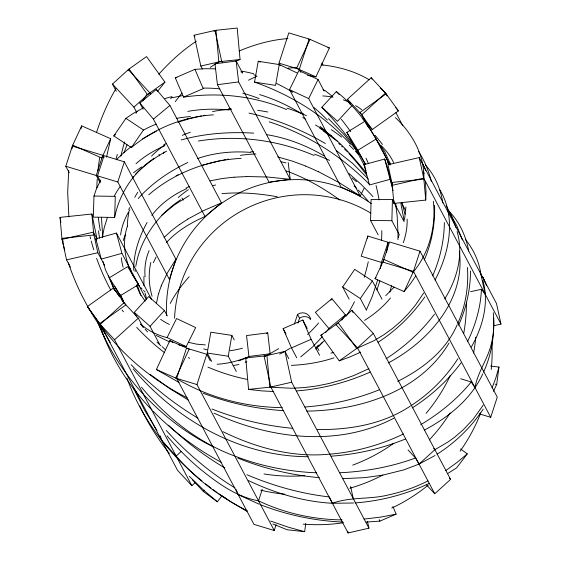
<?xml version="1.0" encoding="UTF-8"?>
<svg xmlns="http://www.w3.org/2000/svg" width="561" height="561" viewBox="0 0 561 561"><rect width="100%" height="100%" fill="white"/><g stroke="black" fill="none" stroke-linecap="round" stroke-linejoin="round"><path stroke-width="0.84" d="M423.85 179.106L391.985 182.458L393.892 203.426L425.757 200.074L423.85 179.106C424.74 155.509 412.3 133.308 395.365 117.628M470.504 270.984C470.462 289.672 466.212 308.291 458.547 325.317M444.354 222.514C444.186 240.872 439.971 259.105 432.622 275.9M378.205 234.947L370.548 220.494L371.109 199.4L392.434 199.604L404.116 221.672M399.523 235.15L391.873 220.697L392.434 199.604M405.919 207.009L404.607 219.253M100.721 180.06L96.317 189.162L93.982 196.055L93.315 217.142L114.633 217.444C119.332 193.552 133.665 171.729 154.065 158.342M114.633 217.444L115.3 196.357L93.982 196.055M470.532 291.692L481.422 289.294C480.707 307.393 475.483 325.107 467.657 341.369M425.757 200.074L426.03 191.617L425.329 181.687M393.892 203.426L394.074 200.789M143.946 276.489L143.925 285.535M68.715 170.6L67.685 192.248L68.884 216.932M493.477 391.389L496.723 384.369L498.967 367.055L490.616 366.088M367.532 238.278L367.827 236.048L388.1 242.282L386.578 252.387M135.811 266.23C140.243 239.056 157.879 214.695 180.656 199.751M272.849 523.981L287.169 529.752L304.644 531.688L305.759 523.406M120.587 234.968C121.716 225.978 125.18 217.395 129.928 209.723M102.291 237.717L104.248 227.591L107.431 217.338M156.4 303.459L158.532 293.585M388.1 242.282L381.452 262.429L380.344 268.579M211.658 361.403L207.226 353.037L210.824 332.189L231.847 335.394L234.267 339.959M236.314 371.459L228.257 356.235L231.847 335.394M350.401 144.275C324.728 115.44 290.766 94.879 254.54 82.102L258.235 61.275L279.245 64.571L297.028 72.916M279.245 64.571L275.549 85.405L254.54 82.102M106.52 157.178L110.706 138.707L81.682 125.881L72.706 145.159L71.906 148.931M80.938 128.848L81.682 125.881M498.967 367.055L495.728 378.289L492.06 387.946M391.564 285.703L389.881 292.092M377.679 279.925L372.42 296.054L366.298 310.093M116.176 158.539L117.319 154.422M127.368 226.272C121.148 244.673 125.734 265.192 136.302 281.068M379.888 280.886L376.943 289.953M69.255 172.809L65.791 166.266L72.341 146.091L102.789 155.299L104.023 157.613M100.089 182.739L96.24 175.474L102.789 155.299M97.509 175.859L104.058 155.685L124.36 161.82L175.93 259.224L169.387 279.399L117.81 181.995L97.509 175.859L100.735 181.946M117.81 181.995L124.36 161.82M276.103 524.78L274.245 530.503L253.944 524.367L176.673 378.416L186.49 348.157L206.792 354.293L210.256 360.828M280.142 65.342L278.985 63.162L288.81 32.896L309.111 39.032L299.286 69.298L300.906 72.39M274.245 530.503L196.967 384.551L206.792 354.293M294.392 324.111L297.533 314.426A8.569 8.401 -27.9 0 1 310.528 318.353L310.773 318.823M297.961 323.045L299.532 318.199L297.533 314.426M310.135 319.56L310.528 318.353M342.077 519.907C313.311 519.528 284.532 513.266 258.537 500.833L262.253 489.381M413.443 271.356L419.993 251.181L389.537 241.973L382.988 262.155L413.443 271.356L490.721 417.307L497.263 397.132L419.993 251.181M367.827 236.048L361.186 256.195L381.452 262.429M96.534 132.368C101.52 117.158 107.866 102.361 115.952 88.54M123.988 152.753L127.017 144.822M161.182 285.851L167.529 272.66L175.93 259.224M424.235 259.967C431.753 242.871 435.182 224.049 434.586 205.403M457.762 323.409C465.581 305.941 468.786 286.503 467.418 267.443M153.321 262.73L156.056 257.064M483.484 372.287C491.24 355.288 494.599 336.383 493.547 317.743M110.706 138.707L101.73 157.985L72.706 145.159M179.057 382.497L156.379 369.524L169.836 340.604L189.19 349.152L175.726 378.072C207.682 397.447 245.038 407.125 282.288 407.651M310.051 39.382L296.587 68.295L315.941 76.85L329.398 47.93L310.051 39.382L308.536 39.172M415.862 275.816L410.315 283.908L404.102 291.573L375.071 278.747L384.047 259.47L413.071 272.295C429.347 252.745 436.206 226.371 433.337 201.266M404.102 291.573L413.071 272.295M457.194 324.707C445.974 350.877 422.503 368.942 397.714 381.354M482.783 373.808C471.282 399.088 448.541 417.188 424.565 430.021M364.019 188.377L360.267 196.02L341.109 187.072L289.532 89.669L298.901 70.567L318.066 79.515L324.111 90.931M318.339 171.61L339.419 182.816L360.267 196.02L308.697 98.61L318.066 79.515M140.615 324.139C148.188 330.674 157.368 335.296 167.101 337.596L176.561 318.536L195.677 327.575L186.217 346.628L178.952 344.973M435.013 280.058C449.431 252.941 456.598 217.289 439.684 189.562M471.289 347.098C482.586 327.259 489.325 303.242 482.916 280.675M163.356 153.356L164.142 151.996M147.08 222.507C138.995 237.058 133.462 253.495 133.714 270.276M444.768 298.866C457.047 279.006 463.863 254.589 457.096 231.539M423.695 293.01L415.652 304.84L408.408 313.599L400.687 321.467L392.42 328.571L383.507 334.994L373.963 340.695L356.691 348.451L339.244 360.87L320.836 335.303L338.283 322.884L356.691 348.451M483.231 405.126L473.267 419.081L463.014 430.014L454.396 437.384L448.218 441.865L434.873 449.691L419.046 464.094L403.808 469.88L382.854 475.104L364.797 477.635L342.54 478.68M449.081 343.002C420.161 391.571 360.295 410.484 306.699 411.115M457.895 358.703C445.778 377.49 429.649 393.689 410.834 405.764M349.138 299.153L342.687 286.973L354.692 269.343L372.329 280.914L381.999 299.181M366.368 309.96L360.323 298.55L372.329 280.914M483.224 409.13C471.198 427.159 455.364 442.622 437.061 454.228M213.432 114.851C183.489 116.576 154.401 128.406 131.386 147.578L113.813 135.923L125.895 118.343L133.266 113.392L143.42 107.88M131.386 147.578L143.476 130.005L125.895 118.343M330.955 300.142L331.923 298.747L345.38 314.882L341.691 320.093M424.838 296.874C412.356 314.847 396.417 330.436 378.023 342.301M221.448 496.436L217.338 501.786L203.327 491.457L204.344 490.111M345.38 314.882L328.83 328.466L325.639 332.645M128.069 70.342L129.086 69.003L146.533 56.584L164.941 82.144L157.634 91.296M460.96 362.953C447.699 380.8 430.967 395.975 412.23 407.896M434.466 314.223C421.164 331.789 404.614 346.838 386.101 358.76M151.807 215.41C160.734 203.51 173.23 194.674 186.715 188.629M460.581 448.912L467.264 453.884L456.577 467.909L447.503 473.659M493.266 312.722C494.374 323.031 493.813 333.529 491.387 343.613C487.958 359.089 477.684 371.852 475.006 387.637L471.191 381.999C457.159 399.194 439.663 413.373 420.659 424.733M186.511 119.809L187.514 118.63M170.663 98.673L172.143 96.941M375.071 278.747L376.087 277.576M322.337 336.677L312.905 346.642L300.703 356.943M138.216 198.538C151.94 183.145 169.345 171.35 187.865 162.466M394.138 287.134L385.737 295.661M322.575 342.133L318.921 346.074M158.833 74.192C169.969 61.752 182.423 50.413 196.357 41.177M136.709 316.937L134.289 312.372L148.679 296.566L164.422 310.535L167.241 315.857M159.303 343.837L150.032 326.334L164.422 310.535M365.548 164.275C353.703 143.371 338.571 124.472 321.839 107.284L336.305 91.548C356.34 106.962 371.08 128.048 382.329 150.446M351.978 105.58L337.519 121.323L321.839 107.284M132.487 177.395L133.504 176.308M166.308 242.689C176.883 231.02 190.67 222.78 204.996 216.532L221.476 202.879L169.906 105.475L156.365 89.402L139.885 103.056L143.104 109.15M324.84 340.155L315.738 348.991M116.246 159.78L124.5 152.059L131.211 146.659M164.071 237.513L171.189 230.901L179.19 224.688M135.594 174.169C144.745 165.046 155.201 157.192 166.631 151.154M116.323 91.31L112.473 84.045L128.301 69.641L149.759 92.74L150.579 94.29M136.632 112.235L133.939 107.144L149.759 92.74M195.698 482.215L191.848 485.721L177.542 470.314L100.265 324.37L123.995 302.758L138.308 318.164L143.307 327.61M350.169 104.374L347.476 99.29L371.207 77.677L385.512 93.084L387.055 95.987M191.848 485.721L114.57 339.77L138.308 318.164M368.64 127.81L361.782 114.689L385.512 93.084M247.254 510.776C220.34 497.327 195.74 478.947 176.14 456.051L181.273 451.381M351.845 310.303L336.018 324.707L357.483 347.813L434.761 493.764L450.581 479.36L373.303 333.409L351.845 310.303L352.995 312.484M357.483 347.813L373.303 333.409M161.456 215.438L174.569 204.8L189.253 195.558M148.679 194.849C174.198 172.774 207.619 160.173 241.174 158.349M467.264 453.884L456.92 462.545L445.813 470.525M136.021 163.721C144.5 156.105 154.408 150.208 164.857 145.72M204.996 216.532L153.419 119.128L169.906 105.475M331.923 298.747L315.373 312.33L328.83 328.466M113.813 135.923L115.503 134.563M164.941 82.144L147.494 94.564L129.086 69.003M87.362 306.558L113.532 287.926L125.804 304.967L99.634 323.599L87.362 306.558L101.296 325.808M386.143 93.855L359.973 112.481L372.245 129.528L398.415 110.896L386.143 93.855L380.435 88.063M278.642 348.69L266.84 355.499M364.952 166.666L346.824 132.424L365.064 121.19L376.115 139.044L389.818 164.913M365.534 164.731L357.876 150.271L376.115 139.044M142.529 138.862L156.414 131.113M410.126 406.227C382.812 424.418 349.573 429.908 317.358 429.558M435.048 455.483L419.046 464.094L415.519 458L408.05 449.908M120.306 295.689L109.339 277.786L127.635 266.643L138.602 284.546L120.306 295.689L114.689 286.082M187.704 219.085L203.699 210.536L221.476 202.879M388.191 362.953C428.478 341.684 465.819 299.833 459.326 251.181M368.956 368.626L353.879 375.505L341.481 379.993L329.174 383.458L316.804 385.975L304.209 387.588L291.425 388.254L269.82 387.167L248.572 389.404L245.718 357.946L266.966 355.709L269.82 387.167M427.896 480.952C415.428 487.243 402.167 491.962 388.521 494.921C369.994 499.627 350.534 496.639 332.385 503.28C303.213 501.709 274.771 493.077 248.488 480.602M176.126 175.761L178.202 174.759M360.702 352.112L350.155 356.845L339.244 360.87M266.44 333.486L267.744 332.869L270.122 353.781L264.624 356.284M393.829 418.233C337.715 447.594 269.659 438.744 214.057 413.155M429.488 483.273C406.178 494.374 380.786 501.057 355.036 502.908M403.59 433.912C380.372 445.139 355.085 452.159 329.356 454.172M213.986 31.213L215.957 30.287L237.205 28.05L240.059 59.508L235.396 61.458M366.123 522.074L379.881 521.127L396.143 514.149L392.924 506.499M296.727 357.778L291.489 347.883L283.144 328.613L302.779 320.036L307.211 328.409M291.489 347.883L311.124 339.307L319.581 355.288M370.218 372.048C347.007 382.434 322.035 388.955 296.664 390.933M286.622 109.605C254.336 95.763 218.187 92.088 183.545 97.123L175.291 77.818L194.962 69.333L205.452 68.708L215.522 68.828M183.545 97.123L203.215 88.638L194.962 69.333M239.154 51.002C254.645 44.487 271.061 39.831 287.877 38.59M270.122 353.781L248.923 356.48C238.867 360.863 228.075 363.598 217.121 364.257M405.54 438.947C381.908 448.646 356.691 454.403 331.221 456.156M379.517 389.678C355.772 399.285 330.513 405.091 304.974 407.005M415.519 458C391.255 466.92 365.527 471.563 339.735 472.748M177.921 122.193L189.709 118.623L201.462 115.903M197.416 158.616C214.519 152.606 232.934 150.944 250.935 152.424M320.836 335.303L322.224 334.84M202.507 165.2L219.484 160.776M138.027 283.789L121.912 253.348L101.296 259.091L95.826 238.804L116.443 233.053L151.498 299.258M181.203 139.948C204.73 133.427 229.421 131.667 253.733 133.139M393.044 190.467L390.084 179.338L369.44 184.99L364.068 164.675L384.713 159.022L388.38 170.832L392.265 186.189M212.829 185.698L215.62 184.99M330.913 353.15L333.753 352.469M172.388 97.719L182.823 95.538M202.367 68.947L200.824 66.037L194.106 35.224L214.961 30.448L215.733 31.907M200.824 66.037L221.679 61.261L222.5 62.811M70.406 267.141L66.556 259.869L62.075 239.33L93.357 232.17L97.067 239.084M500.98 324.069L496.499 303.529L419.221 157.578L387.939 164.738L392.42 185.284L423.702 178.118L500.98 324.069L493.371 325.815M66.556 259.869L97.838 252.709L104.514 265.178M288.803 358.682L284.953 351.41L264.098 356.186L270.816 386.999L348.093 532.95L368.949 528.174L367.455 521.33M270.816 386.999L291.671 382.223L368.949 528.174M210.144 180.859L221.847 178.594L234.063 177.143M396.143 514.149L381.01 517.046L364.012 519.107M220.873 160.495L222.268 160.215M239 364.475L233.18 365.583M223.664 159.941L225.76 159.562M198.426 141.035C237.282 134.626 278.081 139.892 314.174 155.495M203.552 115.496L204.954 115.243M187.83 111.38C201.371 108.939 215.249 108.645 228.93 109.97M227.163 159.317L228.572 159.086M242.59 73.182L236.146 61.009L214.961 63.807L217.437 84.711L269.007 182.115L290.198 179.317L288.214 162.592M217.437 84.711L238.621 81.913L290.198 179.317L267.772 177.038L246.293 176.498M175.291 77.818L176.996 77.593M267.744 332.869L246.545 335.569L248.923 356.48M240.059 59.508L218.818 61.738L215.957 30.287M64.697 250.213L61.927 238.348L60.02 217.373L91.892 214.022L96.906 238.418M61.927 238.348L93.792 234.996L91.892 214.022M328.571 454.242C292 457.65 255.641 447.664 223.019 431.697M353.521 503L332.385 503.28L329.721 497.754M370.548 220.494L391.873 220.697M273.34 391.508L261.664 390.877L248.572 389.404M308.424 456.703C240.234 456.696 176.392 420.217 133.167 368.914M205.354 344.903L196.68 344.159L188.496 342.343M316.355 472.79C288.627 471.696 261.026 466.219 235.129 456.198M343.101 522.081C314.987 520.881 287.064 515.096 260.851 504.865M283.698 410.659C256.146 408.941 228.818 403.128 203.047 393.184M319.335 477.663C291.39 475.216 263.824 468.554 237.801 458.071M292.765 428.345C265.108 425.771 237.815 419.228 211.981 409.018M321.144 64.796C337.876 66.563 354.601 71.002 369.11 79.725M495.047 384.194L496.723 384.369M245.718 357.946L247.359 358.17M307.575 75.384L315.941 76.85M207.226 353.037L228.257 356.235M266.426 134.619C286.839 137.866 306.446 145.432 324.188 155.958M240.809 71.857L242.324 72.145M327.912 47.643L329.398 47.93M281.089 161.771L285.963 162.893M249.021 113.098C275.9 118.967 301.594 129.731 325.352 143.518M277.828 156.926L292.611 161.21L305.731 166.049M304.644 531.688L288.326 527.186L270.64 521.064M253.768 74.795L256.068 75.419M278.985 63.162L299.286 69.298M65.791 166.266L96.24 175.474M479.192 413.822L490.721 417.307M176.673 378.416L196.967 384.551M258.537 500.833C236.104 496.794 217.542 483 200.207 469.066C188.194 459.031 177.115 447.881 167.052 435.897M269.259 121.87C307.112 134.065 341.726 156.161 369.538 184.457M460.595 378.724L471.191 381.999M259.575 94.578C274.413 99.108 288.585 105.713 301.797 113.82M258.235 61.275L260.402 62.068M169.513 341.894L156.098 335.429M259.308 504.248L238.236 494.697L236.188 489.592M234.323 455.897C197.647 442.229 166.259 417.181 141.505 387.209M246.917 474.711C273.165 485.917 300.955 493.68 329.335 496.934L329.531 497.341M156.379 369.524L175.726 378.072M289.532 89.669L308.697 98.61M167.101 337.596L186.217 346.628M213.685 447.068C161.365 421.283 119.325 376.136 97.593 321.923M187.157 397.819C152.781 380.323 121.856 355.302 99.634 323.599M221.146 462.236C196.168 448.73 173.104 431.619 153.23 411.318M246.91 511.288L231.574 502.256L218.425 493.47M188.314 400.063L170.032 388.787L150.124 374.369M224.793 467.951C204.499 455.918 185.6 441.535 168.552 425.231M302.779 117.501L305.773 119.276M315.52 125.033C336.039 136.547 351.537 154.927 366.312 172.928M197.83 418.113C173.349 403.38 150.818 385.4 131.12 364.706M234.989 487.916C209.456 472.264 186.378 452.713 166.308 430.511M169.836 340.604L172.977 342.603M342.687 286.973L360.323 298.55M319.714 128.189L331.782 136.162M217.17 492.579L212.822 489.409M336.418 150.636L352.61 163.377L368.381 179.148M323.564 131.155L337.413 141.288M322.975 89.767L324.3 90.777M210.971 488.035L205.529 483.806M352.042 178.096L356.593 181.708M320.135 126.527L326.018 131.232M217.338 501.786L203.741 490.223L189.274 476.289M348.893 173.454L361.011 184.253L371.438 194.933A540.923 355.842 -56.5 0 1 372.918 196.645M199.022 478.491L201.96 480.931M198.44 478.007C166.554 451.521 141.077 417.174 126.919 378.086M134.289 312.372L150.032 326.334M338.683 143.441L340.176 144.822M162.143 346.691L165.537 349.826M328.466 118.637L344.216 134.794L358.191 152.873M341.656 146.225L342.385 146.933M362.904 118.981L372.245 129.528M344.573 149.086L346.018 150.537M203.327 491.457L192.29 479.725M346.733 151.274L347.441 152.017M336.305 91.548L339.132 94.493M152.08 410.126C129.332 386.915 111.681 358.823 100.7 328.241M375.162 135.313L382.455 144.401M449.13 211.35C459.704 222.093 466.023 236.426 468.737 251.125M348.858 153.504L357.75 163.623L366.733 175.116M347.476 99.29L361.782 114.689M112.473 84.045L133.939 107.144M433.681 448.407L434.873 449.691M449.389 478.077L450.581 479.36M426.409 484.781L434.761 493.764M100.265 324.37L114.57 339.77M176.14 456.051L161.834 440.644L160.137 435.764M147.536 331.902L145.054 329.167M388.184 162.424L390.337 164.864M425.42 165.088C435.14 175.439 440.651 189.078 442.853 202.97M140.657 324.16L143.09 326.958M376.936 140.538L384.671 151.498L389.622 162.402M395.835 107.754L398.415 110.896M139.885 103.056L153.419 119.128M145.201 301.145L139.948 293.662L136.26 285.24M481.422 289.294L485.265 294.399L480.791 273.859C479.059 261.146 473.295 249.224 465.335 239.245M169.317 453.498C157.781 438.8 147.739 422.896 139.724 406.01M105.531 334.104C89.676 312.379 76.773 288.375 68.393 262.779M121.295 299.286L123.953 302.982M119.549 296.79L116.52 292.386M138.602 284.546L136.681 281.65M113.532 287.926L116.092 291.755M135.404 390.442L136.737 392.455M156.961 430.441L144.486 409.965L133.462 388.149M449.585 212.914L456.815 225.767L462.313 239.982M418.625 151.561C424.544 160.677 428.702 170.881 431.297 181.413M346.824 132.424L357.876 150.271M138.833 396.255L135.159 389.986M446.121 205.48L451.815 216.399L456.023 227.71M110.208 342.547L103.729 330.878M109.339 277.786L105.503 269.946L102.972 261.419M395.905 112.705L402.826 125.79M371.207 77.677L371.978 79.136M365.064 121.19L367.483 125.755M321.811 63.014L322.961 65.195M194.106 35.224L194.877 36.675M317.281 347.434L318.893 350.478M283.144 328.613L285.97 333.942M156.365 89.402L157.578 91.688M158.945 154.387L159.717 155.839M182.037 197.991L183.188 200.172M138.434 284.546L146.491 299.763M95.826 238.804L96.632 240.325M120.636 295.619L123.238 300.675M62.075 239.33L63.232 241.511M401.276 202.212L405.701 210.677M123.168 301.173L120.412 295.296M124.016 302.884L120.32 294.651M105.601 340.071L98.203 323.073M422.145 162.41L425.813 170.698M113.21 287.253L114.486 290.107M379.222 519.605L379.881 521.127M302.779 320.036L311.124 339.307M114.437 289.841L110.489 279.778M484.844 281.881L482.762 276.875L486.541 285.549M387.693 162.122L388.675 164.506M480.013 271.328L481.927 277.071M114.171 288.466L114.935 290.647M137.073 284.392L140.909 295.479M364.068 164.675L366.024 170.635M146.624 298.957L145.054 293.038M401.774 202.409L405.028 214.204M116.443 233.053L121.912 253.348M384.713 159.022L390.084 179.338M419.221 157.578L423.702 178.118M350.625 486.52L353.241 498.505M347.722 531.239L348.093 532.95M214.961 30.448L221.679 61.261M284.953 351.41L291.671 382.223M93.357 232.17L97.838 252.709M423.576 171.757L424.039 173.882M400.877 203.454L404.109 220.599M60.02 217.373L60.308 218.965M60.595 220.55L60.876 222.142M99.57 238.341L98.456 230.83M395.589 203.398L397.139 215.676L397.98 232.205A418.408 291.012 1.1 0 1 397.931 239.673M395.519 203.566L396.003 206.918M236.146 61.009L238.621 81.913M102.775 236.91L101.422 217.156M134.991 269.967L135.145 271.636M398.387 235.76L398.436 237.464M491.885 342.462A172.732 169.268 -27.9 0 1 491.219 369.461M480.693 413.015A172.732 169.268 -27.9 0 1 460.111 451.163M428.274 485.104A172.732 169.268 -27.9 0 1 391.711 508.091M343.332 522.747A172.732 169.268 -27.9 0 1 303.199 524.135M226.539 498.834A172.732 169.268 -27.9 0 1 221.588 495.615M475.763 337.231A172.732 169.268 -27.9 0 1 473.568 353.121M450.118 412.973A172.732 169.268 -27.9 0 1 429.214 439.957M382.861 475.02A172.732 169.268 -27.9 0 1 349.833 488.238M284.904 494.234A172.732 169.268 -27.9 0 1 260.739 490.153M407.125 219.085A470.553 168.777 -4.2 0 1 403.289 242.745M390.442 297.968A470.553 196.013 23.3 0 1 364.573 320.394M333.991 357.827A470.553 235.206 51.4 0 1 291.39 365.358M247.036 379.362A470.553 275.858 81.1 0 1 207.956 367.125M189.632 358.318A470.553 275.858 81.1 0 1 188.328 357.616M164.576 352.701A470.553 307.063 -66.8 0 1 136.744 327.386M123.483 311.818A470.553 307.063 -66.8 0 1 122.067 309.995M160.881 345.828A575.313 386.718 -60 0 1 157.066 342.168M110.741 290.023A470.553 320.478 -32.4 0 1 96.618 258.326M93.764 249.785A470.553 320.478 -32.4 0 1 91.226 241.055M90.644 238.839A470.553 320.478 -32.4 0 1 90.076 236.623M113.182 287.267A575.291 397.742 -25.2 0 1 108.273 275.402M100.321 230.718A470.553 312.491 2.2 0 1 98.336 217.731M96.843 187.83A470.553 312.491 2.2 0 1 97.207 179.254M97.93 170.67A470.553 312.491 2.2 0 1 99.69 157.788M120.888 156.196A470.553 285.254 35 0 1 124.619 141.968M135.993 113.329A470.553 285.254 35 0 1 137.066 111.225M142.831 100.931A470.553 285.254 35 0 1 147.073 94.276M175.263 101.688A470.553 246.062 65.3 0 1 182.087 93.049M210.235 67.383A470.553 246.062 65.3 0 1 218.902 61.913M248.565 80.223A470.553 205.417 -86.3 0 1 257.064 76.191M288.052 68.147A470.553 205.417 -86.3 0 1 296.615 67.776M355.667 105.629A470.553 174.205 -58.7 0 1 361.705 109.725M322.771 95.931A470.553 174.205 -58.7 0 1 333.024 97.172M343.304 99.879A470.553 174.205 -58.7 0 1 350.73 102.951M389.741 162.346A575.291 203.895 -25.8 0 1 390.554 164.618M380.884 145.432A470.553 160.797 -31.4 0 1 393.64 162.641M466.436 302.26A172.732 169.268 -27.9 0 1 463.723 333.423M450.336 375.386A172.732 169.268 -27.9 0 1 426.115 413.338M393.829 443.239A172.732 169.268 -27.9 0 1 352.694 465.132M304.784 475.658A172.732 169.268 -27.9 0 1 264.014 473.954M221.988 193.657A413.233 183.251 44.2 0 1 277.295 196.785M286.355 170.972A413.233 223.615 76.2 0 1 339.896 200.046M170.214 303.466A413.233 128.048 -16.4 0 1 189.148 276.734M166.694 315.633A128.546 125.966 -27.9 0 1 233.888 195.684A128.546 125.966 -27.9 0 1 371.221 203.622M245.697 358.206A523.392 258.523 88.6 0 1 238.628 360.863M242.513 348.192A413.583 149.752 -66.2 0 1 230.136 350.688M207.079 349.776A413.583 149.752 -66.2 0 1 203.678 348.886M152.073 296.236A515.047 182.318 5.6 0 1 150.811 262.443M179.331 224.765A538.069 220.697 24.4 0 1 187.865 219.183M145.082 276.622A426.22 151.575 8.3 0 1 149.093 250.564M169.338 324.412A413.534 132.172 -35.9 0 1 160.663 319.314M178.244 197.514A459.908 205.424 41.5 0 1 188.342 189.688M144.934 291.804A433.127 139.64 -19.7 0 1 143.497 290.451M142.122 289.062A433.127 139.64 -19.7 0 1 140.804 287.639M139.549 286.187A433.127 139.64 -19.7 0 1 138.357 284.7M130.994 271.159A433.127 139.64 -19.7 0 1 130.096 268.221M234.14 177.283A540.923 271.356 55 0 1 246.377 176.666M186.084 188.012A446.577 195.768 39.1 0 1 189.513 186.469M123.125 267.204A413.534 137.487 -6 0 1 121.414 257.772M123.294 240.557A413.534 137.487 -6 0 1 125.299 234.75M240.41 155.355A459.908 250.129 73.3 0 1 255.928 153.973M127.445 226.279A433.127 157.627 10.2 0 1 128.918 212.612M134.745 197.353A433.127 157.627 10.2 0 1 137.817 192.248M305.717 166.161A540.923 321.481 87.8 0 1 318.325 171.743M250.781 151.701A446.577 239.224 70.8 0 1 253.754 151.94M128.672 209.491A468.47 168.398 7.4 0 1 129.787 207.563M114.395 195.943A413.534 163.517 24.1 0 1 120.405 186.308M133.504 172.816A413.534 163.517 24.1 0 1 141.638 166.947M354.124 185.943A413.233 255.9 -69.3 0 1 356.726 188.524M358.269 190.095A413.233 255.9 -69.3 0 1 368.486 201.525M314.609 154.198A459.908 287.05 -72.4 0 1 329.559 160.383M151.533 156.112A433.127 193.314 40.6 0 1 164.892 144.885M182.269 135.348A433.127 193.314 40.6 0 1 190.305 132.249M163.763 144.682A468.47 205.607 37.7 0 1 166.322 143.546M143.532 130.089A413.534 201.995 55 0 1 156.217 124.121M176.287 118.42A413.534 201.995 55 0 1 190.474 116.576M212.514 111.576A433.127 235.375 72.3 0 1 231.342 109.262M257.681 110.349A433.127 235.375 72.3 0 1 267.793 111.997M228.643 108.736A468.47 251.019 69.2 0 1 231.125 108.96M164.899 98.582A418.408 208.776 39.2 0 1 171.554 96.737M203.194 88.098A413.534 240.704 87.7 0 1 219.744 88.869M242.801 93.196A413.534 240.704 87.7 0 1 259.14 98.582M287.057 108.189A433.127 270.444 -73.4 0 1 306.467 115.699M331.369 129.696A433.127 270.444 -73.4 0 1 341.656 137.129M302.077 113.056A468.47 290.212 -76.8 0 1 303.34 113.82M242.191 71.198A418.408 247.836 70.8 0 1 253.649 73.736M313.767 107.361A413.534 267.352 -56.7 0 1 327.351 120.026M276.629 83.533A413.534 267.352 -56.7 0 1 292.856 92.32M349.342 145.187A433.127 287.4 -36.5 0 1 353.661 149.457M355.253 151.091A433.127 287.4 -36.5 0 1 358.367 154.422M324.581 90.195A418.408 280.619 -74.8 0 1 332.435 96.499M341.291 119.29A413.534 273.488 -19.1 0 1 350.667 131.723M366.003 158.181A413.534 273.488 -19.1 0 1 368.507 163.714M382.581 150.285A418.408 296.713 -37.3 0 1 388.03 161.926M376.059 185.495A413.534 257.155 17.8 0 1 379.089 199.954M381.796 230.641A413.534 257.155 17.8 0 1 381.564 240.192M368.261 261.798A413.534 223.537 52 0 1 364.18 277.323M354.475 301.734A413.534 223.537 52 0 1 346.291 316.074M318.368 345.106A468.47 234.687 66.5 0 1 316.264 347.329M318.571 322.996A413.534 183.314 83.7 0 1 307.624 334.496M290.388 348.072A413.534 183.314 83.7 0 1 279.616 354.103M158.651 293.578A540.923 187.409 -5.8 0 1 161.351 285.844M246.819 361.754A468.47 190.6 -82.5 0 1 245.213 362.189M174.576 318.276A128.546 125.966 -27.9 0 1 370.814 213.138M299.532 318.199A8.569 8.401 -27.9 0 1 310.429 318.886"/></g></svg>
